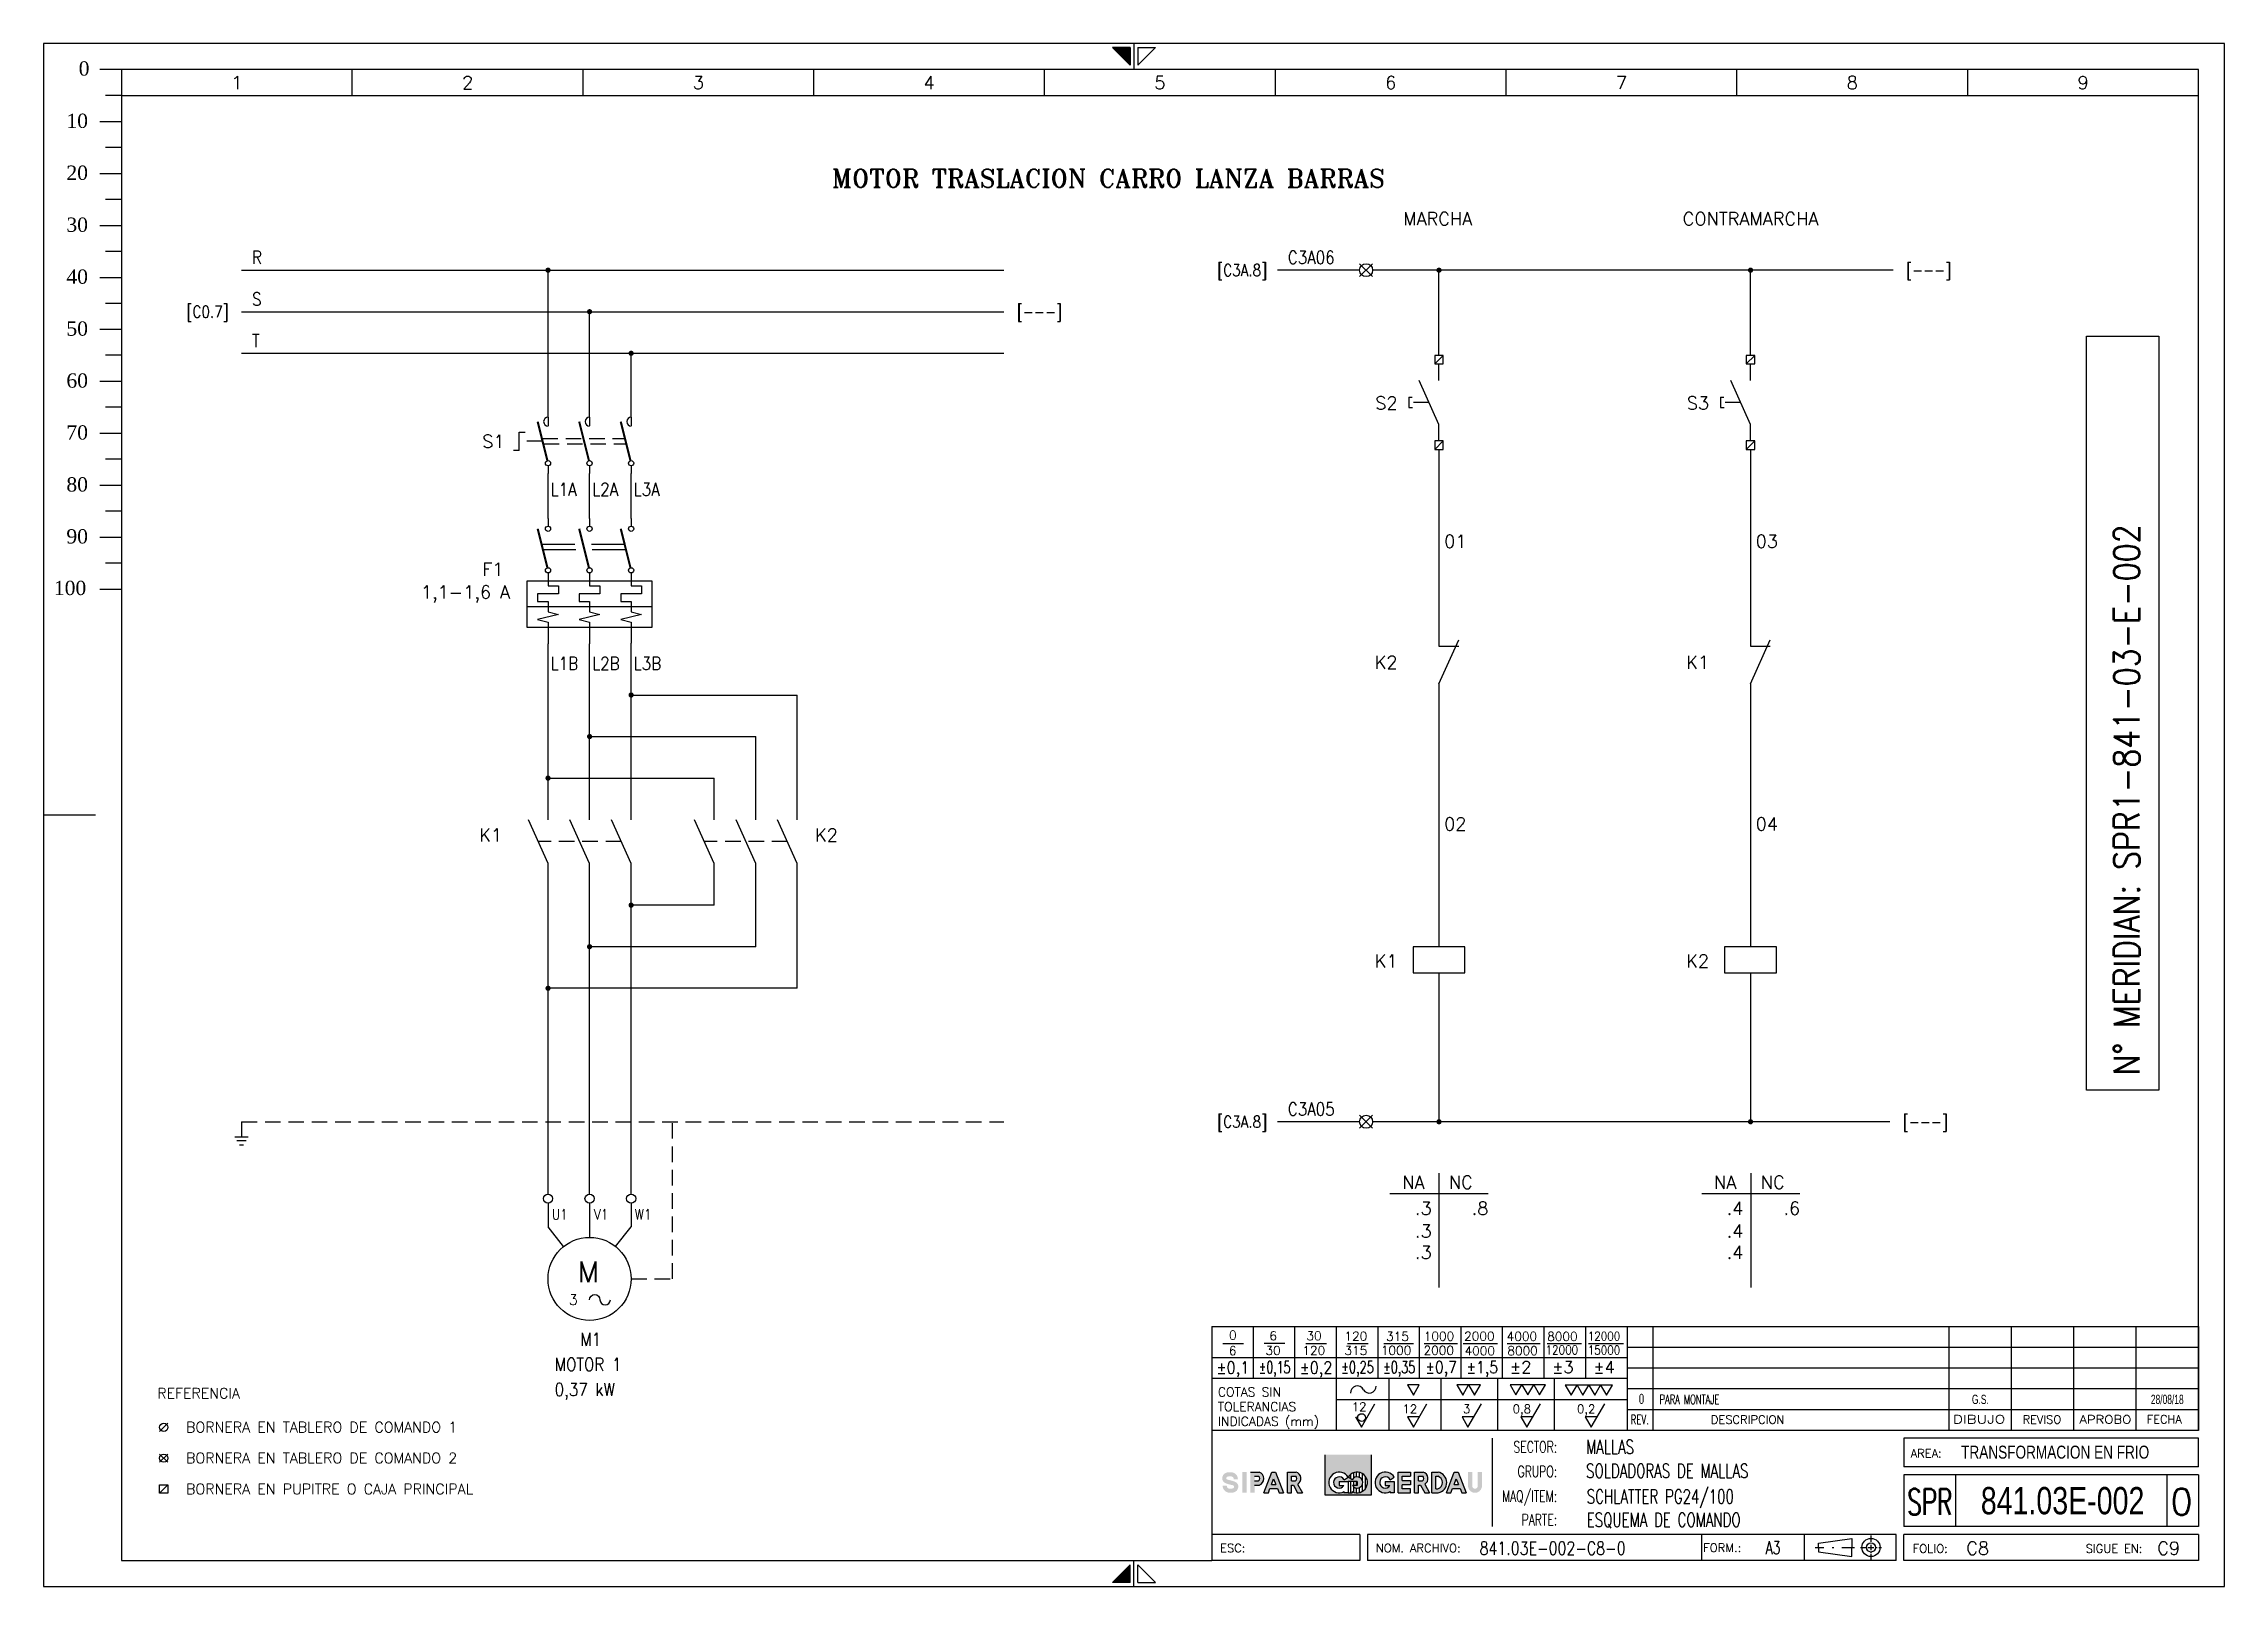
# Model space of a CAD drawing. Header units: millimetres. Extents: x 0 to 420, y 0 to 297.
import ezdxf
from ezdxf.enums import TextEntityAlignment as Align

# ---------------------------------------------------------------- set-up
doc = ezdxf.new("R2010")
doc.units = ezdxf.units.MM
doc.linetypes.add('DASHED2', pattern=[9.525, 6.35, -3.175])
doc.linetypes.add('HIDDEN', pattern=[4.5, 3, -1.5])
for name, color, linetype in [('COMPONENTES', 4, 'Continuous'), ('LINE-CONEX', 3, 'Continuous'), ('MARGENES', 6, 'Continuous'), ('REC', 6, 'Continuous'), ('TEX', 150, 'Continuous'), ('TEXTO', 7, 'Continuous'), ('Textos', 150, 'Continuous'), ('TITULO', 6, 'Continuous')]:
    doc.layers.add(name, color=color, linetype=linetype)
doc.styles.add('ARIAL', font='arial.ttf', dxfattribs={"height": 2})
doc.styles.add('DUTCH801', font='dutcheb.ttf', dxfattribs={"width": 1.75, "height": 2.75})
doc.styles.add('LCOTAS', font='ROMANS')
doc.styles.add('LETRA2', font='swissk.ttf', dxfattribs={"height": 2})
doc.styles.add('LETRA25', font='romans', dxfattribs={"height": 2.5})
doc.styles.add('LETRA4', font='ROMANS', dxfattribs={"height": 4})
doc.styles.add('LETRA5', font='ROMANS', dxfattribs={"height": 5})
doc.styles.add('ROMANS', font='romans.shx', dxfattribs={"width": 0.85})
doc.styles.add('ROMANT', font='romant', dxfattribs={"height": 3})
doc.styles.get("Standard").update_dxf_attribs({"font": 'arial.ttf'})

# ---------------------------------------------------------------- blocks, each defined once
blk = doc.blocks.new('A3')
at = {"layer": 'TEX'}
h = blk.add_hatch(color=256, dxfattribs=at)
h.paths.add_polyline_path([(255.67, 25.35), (246.84, 25.35), (246.84, 17.57), (255.67, 17.57)])
h.paths.add_polyline_path([(252.04, 18.24), (252.04, 18.01), (251.24, 18.01), (250.44, 18.01), (250.44, 18.24, -2.348205), (251.24, 21, -2.348205)], flags=16)
h.paths.add_polyline_path([(252.08, 19.4), (252.97, 19.4), (252.97, 20.2), (251.24, 20.2), (249.52, 20.2), (249.52, 19.4), (250.41, 19.4, -3.501885), (250.45, 20.54), (251.24, 21), (252.04, 20.54, -3.501885)], flags=0)
h = blk.add_hatch(color=256, dxfattribs=at)
h.paths.add_polyline_path([(228.13, 21.15), (228.25, 21.17), (228.36, 21.18), (228.49, 21.19), (228.63, 21.18), (228.75, 21.17), (228.86, 21.14), (228.97, 21.08), (229.08, 21), (229.15, 20.89), (229.18, 20.81), (229.2, 20.7), (229.21, 20.6), (230.01, 20.6), (230, 20.66), (230, 20.7), (229.99, 20.75), (229.99, 20.8), (229.98, 20.84), (229.98, 20.88), (229.97, 20.92), (229.96, 20.96), (229.95, 21), (229.94, 21.04), (229.93, 21.08), (229.91, 21.12), (229.9, 21.17), (229.88, 21.21), (229.86, 21.25), (229.83, 21.29), (229.81, 21.34), (229.78, 21.38), (229.75, 21.43), (229.71, 21.47), (229.68, 21.51), (229.64, 21.55), (229.6, 21.59), (229.56, 21.63), (229.52, 21.66), (229.47, 21.7), (229.43, 21.73), (229.38, 21.76), (229.34, 21.79), (229.29, 21.81), (229.25, 21.83), (229.21, 21.85), (229.16, 21.87), (229.12, 21.89), (229.08, 21.9), (229.03, 21.92), (228.99, 21.93), (228.95, 21.94), (228.91, 21.95), (228.87, 21.95), (228.83, 21.96), (228.78, 21.97), (228.74, 21.97), (228.7, 21.97), (228.66, 21.98), (228.62, 21.98), (228.58, 21.98), (228.54, 21.98), (228.5, 21.98), (228.46, 21.98), (228.42, 21.98), (228.38, 21.98), (228.34, 21.98), (228.3, 21.98), (228.25, 21.97), (228.21, 21.97), (228.16, 21.97), (228.11, 21.96), (228.06, 21.95), (228.01, 21.94), (227.95, 21.93), (227.9, 21.92), (227.84, 21.9), (227.78, 21.88), (227.72, 21.86), (227.66, 21.83), (227.6, 21.8), (227.54, 21.77), (227.48, 21.73), (227.42, 21.69), (227.37, 21.65), (227.32, 21.6), (227.27, 21.55), (227.23, 21.5), (227.19, 21.44), (227.15, 21.38), (227.12, 21.31), (227.1, 21.25), (227.07, 21.18), (227.05, 21.12), (227.03, 21.05), (227.02, 20.98), (227.01, 20.92), (227, 20.85), (227, 20.79), (227, 20.72), (227, 20.66), (227.01, 20.6), (227.02, 20.54), (227.04, 20.49), (227.05, 20.44), (227.08, 20.39), (227.1, 20.34), (227.13, 20.29), (227.16, 20.24), (227.19, 20.2), (227.23, 20.16), (227.26, 20.11), (227.3, 20.07), (227.34, 20.04), (227.38, 20), (227.39, 19.99), (227.54, 19.91), (227.8, 19.79), (228.09, 19.7), (228.41, 19.62), (228.72, 19.54), (228.99, 19.49), (229.14, 19.43), (229.29, 19.29), (229.28, 19.1), (229.2, 18.94), (229.03, 18.86), (228.78, 18.82), (228.55, 18.81), (228.34, 18.82), (228.19, 18.86), (228.04, 18.96), (227.92, 19.1), (227.89, 19.21), (227.87, 19.4), (227.07, 19.4), (227.07, 19.34), (227.08, 19.3), (227.08, 19.25), (227.09, 19.2), (227.09, 19.16), (227.1, 19.12), (227.11, 19.08), (227.12, 19.04), (227.13, 19), (227.14, 18.96), (227.15, 18.92), (227.16, 18.88), (227.18, 18.83), (227.2, 18.79), (227.22, 18.75), (227.24, 18.71), (227.27, 18.66), (227.3, 18.62), (227.33, 18.57), (227.36, 18.53), (227.4, 18.49), (227.44, 18.45), (227.48, 18.41), (227.52, 18.37), (227.56, 18.34), (227.6, 18.3), (227.65, 18.27), (227.69, 18.24), (227.74, 18.21), (227.78, 18.19), (227.83, 18.17), (227.87, 18.15), (227.91, 18.13), (227.96, 18.11), (228, 18.1), (228.04, 18.08), (228.08, 18.07), (228.13, 18.06), (228.17, 18.05), (228.21, 18.05), (228.25, 18.04), (228.29, 18.03), (228.33, 18.03), (228.37, 18.03), (228.41, 18.02), (228.45, 18.02), (228.49, 18.02), (228.53, 18.02), (228.57, 18.02), (228.61, 18.02), (228.65, 18.02), (228.7, 18.02), (228.74, 18.02), (228.78, 18.02), (228.82, 18.03), (228.87, 18.03), (228.92, 18.03), (228.97, 18.04), (229.02, 18.05), (229.07, 18.06), (229.12, 18.07), (229.18, 18.08), (229.24, 18.1), (229.29, 18.12), (229.35, 18.14), (229.42, 18.17), (229.48, 18.2), (229.54, 18.23), (229.59, 18.27), (229.65, 18.31), (229.71, 18.35), (229.76, 18.4), (229.8, 18.45), (229.85, 18.5), (229.89, 18.56), (229.92, 18.62), (229.95, 18.69), (229.98, 18.75), (230, 18.82), (230.03, 18.88), (230.04, 18.95), (230.06, 19.02), (230.07, 19.08), (230.07, 19.15), (230.08, 19.21), (230.08, 19.28), (230.07, 19.34), (230.07, 19.4), (230.05, 19.46), (230.04, 19.51), (230.02, 19.56), (230, 19.61), (229.97, 19.66), (229.95, 19.71), (229.92, 19.76), (229.88, 19.8), (229.85, 19.84), (229.81, 19.89), (229.77, 19.93), (229.73, 19.96), (229.69, 20), (229.68, 20.01), (229.64, 20.03), (229.58, 20.06), (229.53, 20.09), (229.48, 20.11), (229.43, 20.14), (229.38, 20.16), (229.34, 20.18), (229.29, 20.19), (229.25, 20.21), (229.21, 20.23), (229.17, 20.24), (229.13, 20.25), (229.09, 20.27), (229.05, 20.28), (229.02, 20.29), (228.98, 20.3), (228.94, 20.31), (228.9, 20.32), (228.86, 20.33), (228.82, 20.34), (228.79, 20.35), (228.69, 20.37), (228.62, 20.39), (228.55, 20.41), (228.51, 20.42), (228.47, 20.43), (228.44, 20.44), (228.4, 20.45), (228.36, 20.46), (228.33, 20.46), (228.29, 20.47), (228.26, 20.48), (228.18, 20.5), (228.09, 20.52), (227.98, 20.56), (227.87, 20.62), (227.79, 20.71), (227.79, 20.83), (227.82, 20.96), (227.89, 21.06), (228, 21.12)])
h.paths.add_polyline_path([(230.87, 18.01), (231.67, 18.01), (231.67, 21.99), (230.87, 21.99)])
h.paths.add_polyline_path([(232.42, 18.01), (233.22, 18.01), (233.22, 19.5), (234.14, 19.5, 0.708852), (234.14, 21.99), (232.42, 21.99)])
h.paths.add_polyline_path([(233.22, 20.3), (233.22, 21.2), (233.97, 21.2, -0.566556), (233.97, 20.3)], flags=16)
h.paths.add_polyline_path([(236.19, 18.83), (237.62, 18.83), (237.94, 18.01), (238.8, 18.01), (237.24, 21.99), (236.52, 21.99), (235.03, 18.01), (235.88, 18.01)])
h.paths.add_polyline_path([(236.49, 19.63), (236.89, 20.7), (237.31, 19.63)], flags=16)
h.paths.add_polyline_path([(240.35, 19.5), (240.71, 19.5), (241.52, 18.01), (242.43, 18.01), (241.52, 19.67, 0.672291), (241.2, 21.99), (239.55, 21.99), (239.55, 18.01), (240.35, 18.01)])
h.paths.add_polyline_path([(240.35, 20.3), (240.35, 21.2), (241.15, 21.2, -0.508421), (241.1, 20.3)], flags=16)
h = blk.add_hatch(dxfattribs=at)
h.set_pattern_fill('ANSI31', color=256, scale=0.179464, angle=45, style=0)
h.set_pattern_definition([(90, (130.9459, 1.37434), (-0.5697977, 1e-16), [])])
h.paths.add_polyline_path([(251.24, 21), (252.04, 20.54, -3.501885), (252.08, 19.4), (252.97, 19.4), (252.97, 20.2), (251.24, 20.2), (251.24, 18.01), (252.04, 18.01), (252.04, 18.24, 2.348205)])
h = blk.add_hatch(color=256, dxfattribs=at)
h.paths.add_polyline_path([(259.33, 18.24), (259.33, 18.01), (260.13, 18.01), (260.13, 20.2), (258.4, 20.2), (258.4, 19.4), (259.29, 19.4, -3.501885), (259.33, 20.54), (260.13, 21, 2.348205)])
h.paths.add_polyline_path([(263.26, 21.99), (260.87, 21.99), (260.87, 18.01), (263.26, 18.01), (263.26, 18.8), (261.66, 18.8), (261.66, 19.56), (263.26, 19.56), (263.26, 20.36), (261.66, 20.36), (261.66, 21.2), (263.26, 21.2)])
h.paths.add_polyline_path([(265.68, 21.99), (264.02, 21.99), (264.02, 18.01), (264.82, 18.01), (264.82, 19.5), (265.18, 19.5), (265.99, 18.01), (266.9, 18.01), (266, 19.67, 0.672291)])
h.paths.add_polyline_path([(264.82, 21.2), (265.63, 21.2, -0.508421), (265.58, 20.3), (264.82, 20.3)], flags=16)
h.paths.add_polyline_path([(268.57, 21.99), (267.33, 21.99), (267.33, 18.01), (268.59, 18.01, 0.825148)])
h.paths.add_polyline_path([(268.12, 21.2), (268.49, 21.2, -0.780464), (268.5, 18.8), (268.12, 18.8)], flags=16)
h.paths.add_polyline_path([(272.41, 21.97), (271.69, 21.99), (270.19, 18.01), (271.04, 18.01), (271.35, 18.83), (272.79, 18.83), (273.11, 18.01), (273.97, 18.01)])
h.paths.add_polyline_path([(272.05, 20.7), (272.47, 19.63), (271.65, 19.63)], flags=16)
h.paths.add_polyline_path([(275.15, 21.99), (274.35, 21.99), (274.35, 19.12, 0.841466), (277, 19.12), (277, 21.99), (276.2, 21.99), (276.2, 19.2, -0.760831), (275.15, 19.2)])
at = {"layer": 'MARGENES', "color": 4}
for p, q in [((420, 297), (0, 297)), ((0, 297), (0, 0)), ((209.23, 296.25), (205.83, 296.25)), ((209.23, 292.85), (205.83, 296.25)), ((209.23, 296.25), (209.23, 292.85)), ((210, 297), (210, 292)), ((210.77, 292.85), (214.17, 296.25)), ((210.77, 296.25), (214.17, 296.25)), ((210.77, 296.25), (210.77, 292.85)), ((420, 0), (420, 297)), ((0, 148.5), (10.02, 148.5)), ((210, 0), (210, 5)), ((0, 0), (420, 0)), ((209.23, 4.15), (205.83, 0.75)), ((209.23, 0.75), (205.83, 0.75)), ((209.23, 0.75), (209.23, 4.15)), ((210.77, 4.15), (214.17, 0.75)), ((210.77, 0.75), (210.77, 4.15)), ((210.77, 0.75), (214.17, 0.75))]:
    blk.add_line(p, q, dxfattribs=at)
at = {"layer": 'MARGENES'}
for p, q in [((415, 292), (15, 292)), ((15, 292), (15, 5)), ((415, 30), (415, 292)), ((415, 50), (415, 30)), ((415, 23), (415, 28.5)), ((415, 21.5), (415, 11.5)), ((415, 10), (415, 5)), ((15, 5), (225, 5)), ((253.5, 5), (225, 5)), ((356.78, 5), (255, 5)), ((415, 5), (358.28, 5))]:
    blk.add_line(p, q, dxfattribs=at)
at = {"layer": 'MARGENES', "color": 1}
for p, q in [((59.44, 287), (59.44, 292)), ((103.89, 287), (103.89, 292)), ((148.33, 287), (148.33, 292)), ((192.78, 287), (192.78, 292)), ((237.22, 287), (237.22, 292)), ((281.67, 287), (281.67, 292)), ((326.11, 287), (326.11, 292)), ((370.56, 287), (370.56, 292)), ((15, 287), (415, 287)), ((227.1, 46.76), (231.1, 46.76)), ((233, 40), (233, 50)), ((235.06, 46.82), (239.06, 46.82)), ((241, 40), (241, 50)), ((243.1, 46.76), (247.1, 46.76)), ((249, 30), (249, 50)), ((251.1, 46.76), (255.1, 46.76)), ((257, 40), (257, 50)), ((258.14, 46.76), (263.81, 46.76)), ((265, 40), (265, 50)), ((265.88, 46.76), (272.28, 46.76)), ((273, 40), (273, 50)), ((273.41, 46.76), (280, 46.76)), ((281, 40), (281, 50)), ((281.87, 46.76), (288.24, 46.76)), ((289, 40), (289, 50)), ((289.57, 46.76), (296.2, 46.76)), ((297, 40), (297, 50)), ((297.52, 46.76), (304.29, 46.76)), ((310, 30), (310, 50)), ((367, 30), (367, 50)), ((379, 30), (379, 50)), ((391, 30), (391, 50)), ((403, 30), (403, 50)), ((305, 44), (225, 44)), ((415, 46), (305, 46)), ((415, 42), (305, 42)), ((259.09, 40), (259.09, 30)), ((269.09, 40), (269.09, 30)), ((280.02, 40), (280.02, 30)), ((290.95, 40), (290.95, 30)), ((415, 38), (305, 38)), ((305, 35.88), (249, 35.88)), ((253.8, 30.65), (256.41, 35.15)), ((263.8, 30.65), (266.41, 35.15)), ((274.32, 30.65), (276.92, 35.15)), ((285.67, 30.65), (288.27, 35.15)), ((298.06, 30.65), (300.66, 35.15)), ((415, 34), (305, 34)), ((252.67, 32.62), (253.8, 30.65)), ((262.67, 32.62), (263.8, 30.65)), ((264.94, 32.62), (262.67, 32.62)), ((273.19, 32.62), (274.32, 30.65)), ((275.46, 32.62), (273.19, 32.62)), ((284.53, 32.62), (285.67, 30.65)), ((286.81, 32.62), (284.53, 32.62)), ((296.92, 32.62), (298.06, 30.65)), ((299.2, 32.62), (296.92, 32.62)), ((351.94, 9.77), (351.94, 8.55)), ((341.17, 7.49), (342.83, 7.49)), ((344.43, 7.49), (344.79, 7.49)), ((346.34, 7.49), (348.79, 7.49)), ((349.91, 7.49), (350.08, 7.49)), ((349.99, 7.49), (350.86, 7.49)), ((351.35, 7.49), (352.48, 7.49)), ((351.94, 8.39), (351.94, 8.23)), ((351.94, 8.02), (351.94, 6.94)), ((351.94, 6.7), (351.94, 6.45)), ((351.94, 6.26), (351.94, 5.18)), ((353.02, 7.49), (353.16, 7.49)), ((353.42, 7.49), (353.96, 7.49))]:
    blk.add_line(p, q, dxfattribs=at)
at = {"layer": 'MARGENES', "color": 7}
for p, q in [((225, 50), (415, 50)), ((305, 50), (305, 30)), ((305, 40), (225, 40)), ((415, 30), (225, 30)), ((279, 28.5), (279, 11.5)), ((415, 28.5), (358.28, 28.5)), ((358.28, 28.5), (358.28, 23)), ((415, 23), (358.28, 23)), ((415, 21.5), (358.28, 21.5)), ((358.28, 21.5), (358.28, 11.5)), ((368.28, 11.5), (368.28, 21.5)), ((409, 11.5), (409, 21.5)), ((253.5, 10), (225, 10)), ((253.5, 10), (253.5, 5)), ((356.78, 10), (255, 10)), ((255, 10), (255, 5)), ((319.3, 10), (319.3, 5)), ((339.1, 10), (339.1, 5)), ((356.78, 5), (356.78, 10)), ((415, 11.5), (358.28, 11.5)), ((415, 10), (358.28, 10)), ((358.28, 5), (358.28, 10))]:
    blk.add_line(p, q, dxfattribs=at)
at = {"layer": 'MARGENES', "color": 1}
for points in [[(262.67, 38.81), (263.8, 36.84), (264.94, 38.81)], [(272.17, 38.81), (273.3, 36.84), (274.44, 38.81)], [(274.44, 38.81), (275.58, 36.84), (276.72, 38.81)], [(282.43, 38.82), (283.57, 36.85), (284.71, 38.82)], [(284.71, 38.82), (285.84, 36.85), (286.98, 38.82)], [(286.98, 38.82), (288.12, 36.85), (289.26, 38.82)], [(293.04, 38.76), (294.18, 36.79), (295.32, 38.76)], [(295.32, 38.76), (296.45, 36.79), (297.59, 38.76)], [(297.59, 38.76), (298.73, 36.79), (299.87, 38.76)], [(299.87, 38.76), (301, 36.79), (302.14, 38.76)]]:
    blk.add_lwpolyline(points, close=True, dxfattribs=at)
blk.add_circle((253.82, 32.5), 0.742, dxfattribs=at)
for centre, start, end in [((253.01, 37.3), 25.3098, 184.5991), ((255.32, 38.52), 210.3269, 2.285)]:
    blk.add_arc(centre, 1.31, start, end, dxfattribs=at)
at = {"layer": 'MARGENES', "color": 4}
for points in [[(209.23, 296.25), (209.23, 292.85), (205.83, 296.25)], [(209.23, 0.75), (209.23, 4.15), (205.83, 0.75)]]:
    blk.add_solid(points, dxfattribs=at)
at = {"layer": 'REC', "color": 1}
for p, q in [((15, 292), (10.8, 292)), ((15, 287), (11.9, 287)), ((10.8, 282), (15, 282)), ((15, 277), (11.9, 277)), ((10.8, 272), (15, 272)), ((15, 267), (11.9, 267)), ((10.8, 262), (15, 262)), ((15, 257), (11.9, 257)), ((10.8, 252), (15, 252)), ((15, 247), (11.9, 247)), ((10.8, 242), (15, 242)), ((15, 237), (11.9, 237)), ((10.8, 232), (15, 232)), ((15, 227), (11.9, 227)), ((10.8, 222), (15, 222)), ((15, 217), (11.9, 217)), ((10.8, 212), (15, 212)), ((15, 207), (11.9, 207)), ((10.8, 202), (15, 202)), ((15, 197), (11.9, 197)), ((10.8, 192), (15, 192))]:
    blk.add_line(p, q, dxfattribs=at)
at = {"layer": 'REC'}
blk.add_line((225, 50), (225, 5), dxfattribs=at)
at = {"layer": 'TEX'}
for p, q in [((246.84, 17.57), (246.84, 25.35)), ((255.67, 25.35), (255.67, 17.57)), ((232.42, 21.99), (234.14, 21.99)), ((233.22, 21.2), (233.97, 21.2)), ((235.03, 18.01), (236.52, 21.99)), ((236.52, 21.99), (237.24, 21.99)), ((237.24, 21.99), (238.8, 18.01)), ((239.55, 18.01), (239.55, 21.99)), ((239.55, 21.99), (241.2, 21.99)), ((240.35, 20.3), (240.35, 21.2)), ((240.35, 21.2), (241.15, 21.2)), ((260.87, 18.01), (260.87, 21.99)), ((260.87, 21.99), (263.26, 21.99)), ((261.66, 20.36), (261.66, 21.2)), ((261.66, 21.2), (263.26, 21.2)), ((263.26, 21.99), (263.26, 21.2)), ((264.02, 18.01), (264.02, 21.99)), ((264.02, 21.99), (265.68, 21.99)), ((264.82, 20.3), (264.82, 21.2)), ((264.82, 21.2), (265.63, 21.2)), ((267.33, 18.01), (267.33, 21.99)), ((267.33, 21.99), (268.57, 21.99)), ((268.12, 18.8), (268.12, 21.2)), ((268.12, 21.2), (268.49, 21.2)), ((270.19, 18.01), (271.69, 21.99)), ((271.69, 21.99), (272.41, 21.97)), ((272.41, 21.97), (273.97, 18.01)), ((233.22, 20.3), (233.97, 20.3)), ((233.22, 19.5), (234.14, 19.5)), ((235.03, 18.01), (235.88, 18.01)), ((235.88, 18.01), (236.19, 18.83)), ((236.19, 18.83), (237.62, 18.83)), ((236.49, 19.63), (236.89, 20.7)), ((236.49, 19.63), (237.31, 19.63)), ((236.89, 20.7), (237.31, 19.63)), ((237.62, 18.83), (237.94, 18.01)), ((237.94, 18.01), (238.8, 18.01)), ((239.55, 18.01), (240.35, 18.01)), ((240.35, 20.3), (241.1, 20.3)), ((240.35, 18.01), (240.35, 19.5)), ((240.35, 19.5), (240.71, 19.5)), ((240.71, 19.5), (241.52, 18.01)), ((241.52, 19.67), (242.43, 18.01)), ((241.52, 18.01), (242.43, 18.01)), ((255.67, 17.57), (246.84, 17.57)), ((249.52, 20.2), (249.52, 19.4)), ((249.52, 20.2), (251.24, 20.2)), ((249.52, 19.4), (250.41, 19.4)), ((250.44, 18.24), (250.44, 18.01)), ((251.24, 18.01), (250.44, 18.01)), ((250.45, 20.54), (251.24, 21)), ((252.04, 20.54), (251.24, 21)), ((252.97, 20.2), (251.24, 20.2)), ((251.24, 20.2), (251.24, 18.01)), ((251.24, 20.2), (251.24, 18.01)), ((251.24, 18.01), (252.04, 18.01)), ((252.04, 18.24), (252.04, 18.01)), ((252.97, 19.4), (252.08, 19.4)), ((252.97, 20.2), (252.97, 19.4)), ((258.4, 20.2), (260.13, 20.2)), ((258.4, 20.2), (258.4, 19.4)), ((258.4, 19.4), (259.29, 19.4)), ((259.33, 20.54), (260.13, 21)), ((259.33, 18.24), (259.33, 18.01)), ((260.13, 18.01), (259.33, 18.01)), ((260.13, 20.2), (260.13, 18.01)), ((260.87, 18.01), (263.26, 18.01)), ((261.66, 20.36), (263.26, 20.36)), ((261.66, 18.8), (261.66, 19.56)), ((263.26, 19.56), (261.66, 19.56)), ((263.26, 18.8), (261.66, 18.8)), ((263.26, 20.36), (263.26, 19.56)), ((263.26, 18.01), (263.26, 18.8)), ((264.02, 18.01), (264.82, 18.01)), ((264.82, 20.3), (265.58, 20.3)), ((264.82, 18.01), (264.82, 19.5)), ((264.82, 19.5), (265.18, 19.5)), ((265.18, 19.5), (265.99, 18.01)), ((265.99, 18.01), (266.9, 18.01)), ((266, 19.67), (266.9, 18.01)), ((267.33, 18.01), (268.59, 18.01)), ((268.12, 18.8), (268.5, 18.8)), ((270.19, 18.01), (271.04, 18.01)), ((271.04, 18.01), (271.35, 18.83)), ((271.35, 18.83), (272.79, 18.83)), ((271.65, 19.63), (272.05, 20.7)), ((271.65, 19.63), (272.47, 19.63)), ((272.05, 20.7), (272.47, 19.63)), ((272.79, 18.83), (273.11, 18.01)), ((273.11, 18.01), (273.97, 18.01))]:
    blk.add_line(p, q, dxfattribs=at)
for centre, radius, start, end in [((233.7, 20.75), 0.524, 300.9321, 59.0679), ((233.7, 20.75), 1.32, 289.338, 70.662), ((240.8, 20.77), 0.558, 302.7945, 50.5935), ((240.89, 20.77), 1.27, 300.0461, 75.6964), ((249.52, 20), 1.99, 30, 297.7317), ((249.52, 20), 1.08, 30, 326.251), ((252.97, 20), 1.99, 242.2683, 150), ((252.97, 20), 1.08, 213.749, 150), ((258.4, 20), 1.99, 30, 297.7317), ((258.4, 20), 1.08, 30, 326.251), ((265.27, 20.77), 0.558, 302.7945, 50.5935), ((265.36, 20.77), 1.27, 300.0461, 75.6964), ((268.2, 20), 1.23, 284.4183, 76.3013), ((268.2, 20), 2.03, 281.2242, 79.3349)]:
    blk.add_arc(centre, radius, start, end, dxfattribs=at)
at = {"layer": 'Textos'}
for p, q in [((341.85, 8.34), (348.22, 9.24)), ((348.22, 9.24), (348.22, 7.49)), ((341.85, 7.49), (341.85, 8.34)), ((341.85, 7.49), (341.85, 6.63)), ((341.85, 6.63), (348.22, 5.73)), ((348.22, 5.73), (348.22, 7.49))]:
    blk.add_line(p, q, dxfattribs=at)
for radius in [1.75, 0.877]:
    blk.add_circle((351.94, 7.49), radius, dxfattribs=at)
at = {"layer": 'MARGENES', "color": 1, "style": 'LCOTAS'}
for s, height, p in [('0', 1.71, (228.3, 47.52)), ('6', 1.71, (228.26, 44.52)), ('30', 1.71, (235.33, 44.55)), ('6', 1.71, (236.08, 47.38)), ('120', 1.71, (242.42, 44.55)), ('30', 1.71, (243.21, 47.37)), ('315', 1.71, (250.53, 44.55)), ('120', 1.71, (250.53, 47.32)), ('1000', 1.71, (257.54, 44.57)), ('315', 1.71, (258.57, 47.26)), ('2000', 1.71, (265.77, 44.58)), ('1000', 1.71, (265.8, 47.3)), ('2000', 1.71, (273.58, 47.32)), ('4000', 1.71, (273.66, 44.5)), ('4000', 1.71, (281.77, 47.28)), ('8000', 1.71, (281.9, 44.51)), ('8000', 1.71, (289.58, 47.26)), ('%%P2', 2.3, (282.4, 41.04)), ('%%P3', 2.3, (290.53, 41.04)), ('%%P4', 2.3, (298.48, 41.04)), ('COTAS SIN', 1.743, (226.15, 36.55)), ('TOLERANCIAS', 1.743, (226.15, 33.72)), ('12', 1.656, (251.94, 33.74)), ('12', 1.656, (261.7, 33.33)), ('3', 1.66, (273.35, 33.33)), ('0,8', 1.656, (282.92, 33.33)), ('0,2', 1.656, (295.31, 33.33)), ('INDICADAS (mm)', 1.743, (226.15, 30.9))]:
    blk.add_text(s, height=height, dxfattribs=at).set_placement(p)
for s, height, width, p, p2 in [('12000', 1.71, 0.797835, (289.25, 44.67), (295.55, 44.67)), ('12000', 1.71, 0.790089, (297.4, 47.32), (303.64, 47.32)), ('15000', 1.71, 0.790089, (297.4, 44.63), (303.64, 44.63)), ('%%P0,1', 2.3, 0.865454, (225.88, 40.96), (232.23, 40.96)), ('%%P0,15', 2.3, 0.598358, (234.03, 41.03), (240.12, 41.03)), ('%%P0,2', 2.3, 0.787915, (241.91, 40.96), (248.21, 40.96)), ('%%P0,25', 2.3, 0.617458, (249.89, 41.06), (256.18, 41.06)), ('%%P0,35', 2.3, 0.603736, (257.99, 41.06), (264.14, 41.06)), ('%%P0,7', 2.3, 0.760403, (266.1, 41.06), (272.18, 41.06)), ('%%P1,5', 2.3, 0.762292, (274.03, 41.03), (280.12, 41.03))]:
    blk.add_text(s, height=height, dxfattribs=dict(at, width=width)).set_placement(p, p2, align=Align.FIT)
at = {"layer": 'REC', "color": 1, "style": 'DUTCH801'}
for s, p in [('0', (6.76, 290.84)), ('10', (4.39, 280.77)), ('20', (4.39, 270.77)), ('30', (4.39, 260.77)), ('40', (4.39, 250.77)), ('50', (4.39, 240.77)), ('60', (4.39, 230.77)), ('70', (4.39, 220.77)), ('80', (4.39, 210.77)), ('90', (4.39, 200.77)), ('100', (1.98, 190.84))]:
    blk.add_text(s, height=2.75, dxfattribs=at).set_placement(p)
at = {"layer": 'TEX', "style": 'LCOTAS'}
for s, p in [('1', (37.22, 289.5)), ('2', (81.67, 289.5)), ('3', (126.11, 289.5)), ('4', (170.56, 289.5)), ('5', (215, 289.5)), ('6', (259.44, 289.5)), ('7', (303.89, 289.5)), ('8', (348.33, 289.5)), ('9', (392.78, 289.5))]:
    blk.add_text(s, height=2.5, dxfattribs=at).set_placement(p, align=Align.MIDDLE_CENTER)
at = {"layer": 'TEX', "width": 0.6456}
for tag, p in [('DIBUJO', (373, 48)), ('REVISO', (385, 48)), ('APROBO', (397, 48)), ('FECHA', (409, 48)), ('DIBUJO', (373, 44)), ('REVISO', (385, 44)), ('APROBO', (397, 44)), ('FECHA', (409, 44)), ('DIBUJO', (373, 40)), ('REVISO', (385, 40)), ('APROBO', (397, 40)), ('FECHA', (409, 40)), ('DIBUJO', (373, 36)), ('REVISO', (385, 36)), ('APROBO', (397, 36)), ('FECHA', (409, 36))]:
    blk.add_attdef(tag, text='', height=1.8, dxfattribs=at).set_placement(p, align=Align.MIDDLE_CENTER)
at = {"layer": 'Textos', "style": 'LCOTAS'}
for s, height, width, p, p2 in [('REV.', 1.8, 0.645643, (305.64, 31.2), (309.18, 31.2)), ('DIBUJO', 1.6, 1.231263, (367.73, 31.37), (377.77, 31.37)), ('APROBO', 1.6, 1.075207, (392.08, 31.33), (402.07, 31.33))]:
    blk.add_text(s, height=height, dxfattribs=dict(at, width=width)).set_placement(p, p2, align=Align.FIT)
for s, height, p in [('DESCRIPCION', 1.62, (321.1, 31.3)), ('REVISO', 1.6, (381.15, 31.32)), ('FECHA', 1.6, (405.07, 31.37)), ('AREA:', 1.627, (359.58, 24.81)), ('ESC:', 1.627, (226.58, 6.56)), ('NOM. ARCHIVO:', 1.6271, (256.58, 6.56)), ('FORM.:', 1.627, (319.62, 6.62)), ('FOLIO:', 1.627, (359.97, 6.47)), ('SIGUE EN:', 1.627, (393.27, 6.47))]:
    blk.add_text(s, height=height, dxfattribs=at).set_placement(p)
at = {"layer": 'Textos', "style": 'LCOTAS', "width": 0.7}
for s, p in [('SECTOR:', (291.49, 25.76)), ('GRUPO:', (291.49, 21.03)), ('MAQ/ITEM:', (291.49, 16.26)), ('PARTE:', (291.49, 11.74))]:
    blk.add_text(s, height=2.169, dxfattribs=at).set_placement(p, align=Align.RIGHT)
at = {"layer": 'Textos', "style": 'LCOTAS', "width": 0.645643}
for p in [(307.74, 48.1), (307.74, 44.1), (307.74, 40.1), (307.74, 36.1)]:
    blk.add_attdef('REV', text='', height=1.8, dxfattribs=at).set_placement(p, align=Align.MIDDLE)
at = {"layer": 'Textos'}
for tag, p, height, style, width in [('TEXTO_DE_REVISION', (311.23, 47.1), 1.8, 'LCOTAS', 0.645643), ('TEXTO_DE_REVISION', (311.23, 43.1), 1.8, 'LCOTAS', 0.645643), ('TEXTO_DE_REVISION', (311.23, 39.1), 1.8, 'LCOTAS', 0.645643), ('TEXTO_DE_REVISION', (311.23, 35.1), 1.8, 'LCOTAS', 0.645643), ('ARCHIVO', (276.56, 6.1), 2.5, 'LETRA25', 0.8)]:
    blk.add_attdef(tag, p, '', height=height, dxfattribs=dict(at, style=style, width=width))
for tag, style, width, p in [('AREA', 'ARIAL', 0.75, (387.41, 25.84)), ('A', 'LETRA25', 0.7, (333.06, 7.45))]:
    blk.add_attdef(tag, text='', height=2.5, dxfattribs=dict(at, style=style, width=width)).set_placement(p, align=Align.MIDDLE_CENTER)
at = {"layer": 'Textos', "style": 'LETRA25'}
for tag, p in [('ESC', (232.65, 6.1)), ('FOLIO', (370.29, 6.1)), ('SIGUE EN', (407.08, 6.1))]:
    blk.add_attdef(tag, p, '', height=2.5, dxfattribs=at)
at = {"layer": 'TITULO', "color": 150, "style": 'LETRA4', "width": 0.7}
for tag, p in [('SECTOR', (292.49, 25.49)), ('GRUPO', (292.49, 20.87)), ('MAQ/ITEM', (292.49, 15.96)), ('PARTE', (292.49, 11.44))]:
    blk.add_attdef(tag, p, '', height=2.5, dxfattribs=at)
at = {"layer": 'TITULO', "style": 'LETRA5', "width": 0.65}
blk.add_attdef('COD', text='', height=5, dxfattribs=at).set_placement((363.24, 16.25), align=Align.MIDDLE)
at = {"layer": 'TITULO', "color": 6, "style": 'LETRA2', "width": 0.75}
blk.add_attdef('NUMERO', text='', height=5.25, dxfattribs=at).set_placement((388.84, 16.5), align=Align.MIDDLE_CENTER)
at = {"layer": 'TITULO', "style": 'LETRA5'}
blk.add_attdef('REV', text='', height=5, dxfattribs=at).set_placement((411.77, 16.3), align=Align.MIDDLE)

msp = doc.modelspace()

# ---------------------------------------------------------------- linework, layer by layer
at = {"color": 3}
for p, q in [((356.21, 253.39), (255.96, 253.39)), ((355.55, 89.44), (255.96, 89.44))]:
    msp.add_line(p, q, dxfattribs=at)
at = {"linetype": 'HIDDEN'}
msp.add_line((38.14, 89.44), (184.95, 89.44), dxfattribs=at)
for p, q in [((38.14, 89.44), (38.14, 86.54)), ((36.81, 86.52), (39.4, 86.52)), ((37.2, 85.81), (39.01, 85.81)), ((37.72, 85), (38.49, 85))]:
    msp.add_line(p, q)
at = {"layer": 'COMPONENTES', "linetype": 'Continuous'}
for p, q in [((255.96, 254.64), (253.46, 252.14)), ((253.46, 254.64), (255.96, 252.14)), ((268.74, 223.7), (264.95, 232.16)), ((328.74, 223.7), (324.95, 232.16)), ((268.74, 173.78), (272.54, 182.24)), ((268.74, 181), (272.54, 181)), ((328.74, 173.78), (332.54, 182.24)), ((328.74, 181), (332.54, 181)), ((97.15, 139.14), (93.36, 147.6)), ((105.15, 139.14), (101.36, 147.6)), ((113.15, 139.14), (109.36, 147.6)), ((129.15, 139.14), (125.36, 147.6)), ((137.15, 139.14), (133.36, 147.6)), ((145.15, 139.14), (141.36, 147.6)), ((255.96, 90.69), (253.46, 88.19)), ((253.46, 90.69), (255.96, 88.19))]:
    msp.add_line(p, q, dxfattribs=at)
at = {"layer": 'COMPONENTES'}
for p, q in [((97.15, 225.08), (97.15, 223.39)), ((105.15, 225.08), (105.15, 223.39)), ((113.15, 225.08), (113.15, 223.39)), ((91.61, 218.7), (90.5, 218.7)), ((91.61, 218.7), (91.61, 222.22)), ((91.61, 222.22), (92.72, 222.22)), ((97.15, 215.73), (97.15, 214.23)), ((105.15, 215.73), (105.15, 214.23)), ((113.15, 215.73), (113.15, 214.23)), ((97.15, 205.61), (97.15, 204.11)), ((105.15, 205.61), (105.15, 204.11)), ((113.15, 205.61), (113.15, 204.11)), ((97.15, 184.61), (97.15, 181.43)), ((105.15, 184.61), (105.15, 181.43)), ((113.15, 184.61), (113.15, 181.56)), ((263.74, 123.09), (263.74, 118.09)), ((273.74, 123.09), (263.74, 123.09)), ((273.74, 118.09), (273.74, 123.09)), ((323.74, 123.09), (323.74, 118.09)), ((333.74, 123.09), (323.74, 123.09)), ((333.74, 118.09), (333.74, 123.09)), ((263.74, 118.09), (273.74, 118.09)), ((323.74, 118.09), (333.74, 118.09)), ((97.15, 73.77), (97.15, 69.19)), ((105.15, 73.77), (105.15, 67.19)), ((113.15, 73.77), (113.15, 69.19)), ((100.15, 65.44), (97.15, 69.19)), ((110.15, 65.44), (113.15, 69.19)), ((22.35, 29.83), (23.94, 31.41)), ((23.94, 23.89), (22.35, 25.47)), ((22.35, 23.89), (23.94, 25.47)), ((22.35, 17.95), (22.35, 19.54)), ((22.35, 19.54), (23.94, 19.54)), ((22.35, 17.95), (23.94, 19.54)), ((23.94, 17.95), (22.35, 17.95)), ((23.94, 19.54), (23.94, 17.95))]:
    msp.add_line(p, q, dxfattribs=at)
at = {"layer": 'COMPONENTES', "linetype": 'HIDDEN'}
for p, q in [((96.09, 220.47), (91.76, 220.47)), ((96.06, 220.97), (111.93, 220.97)), ((96.31, 219.97), (112.18, 219.97)), ((111.25, 143.37), (95.25, 143.37)), ((143.25, 143.37), (127.25, 143.37))]:
    msp.add_line(p, q, dxfattribs=at)
at = {"layer": 'COMPONENTES', "linetype": 'DASHED2'}
for p, q in [((95.99, 200.61), (111.99, 200.61)), ((96.15, 199.61), (112.15, 199.61))]:
    msp.add_line(p, q, dxfattribs=at)
at = {"layer": 'COMPONENTES'}
for points, const_width in [([(97.03, 216.72), (95.15, 224.23)], 0.4), ([(105.03, 216.72), (103.15, 224.23)], 0.4), ([(113.03, 216.72), (111.15, 224.23)], 0.4), ([(97.03, 196.09), (95.15, 203.61)], 0.4), ([(105.03, 196.09), (103.15, 203.61)], 0.4), ([(113.03, 196.09), (111.15, 203.61)], 0.4), ([(117.15, 188.61), (93.15, 188.61)], 0.2)]:
    msp.add_lwpolyline(points, dxfattribs=dict(at, const_width=const_width))
msp.add_lwpolyline([(117.15, 184.61), (93.15, 184.61), (93.15, 193.61), (117.15, 193.61)], close=True, dxfattribs=at)
for points in [[(97.15, 195.11), (97.15, 192.61), (99.15, 192.61), (99.15, 191.11), (95.15, 191.11), (95.15, 189.61), (97.15, 189.61), (97.15, 187.61), (99.15, 187.11), (95.15, 186.11), (97.15, 185.61), (97.15, 184.61)], [(105.15, 195.11), (105.15, 192.61), (107.15, 192.61), (107.15, 191.11), (103.15, 191.11), (103.15, 189.61), (105.15, 189.61), (105.15, 187.61), (107.15, 187.11), (103.15, 186.11), (105.15, 185.61), (105.15, 184.61)], [(113.15, 195.11), (113.15, 192.61), (115.15, 192.61), (115.15, 191.11), (111.15, 191.11), (111.15, 189.61), (113.15, 189.61), (113.15, 187.61), (115.15, 187.11), (111.15, 186.11), (113.15, 185.61), (113.15, 184.61)]]:
    msp.add_lwpolyline(points, dxfattribs=at)
at = {"layer": 'COMPONENTES', "linetype": 'Continuous'}
for centre in [(254.71, 253.39), (254.71, 89.44)]:
    msp.add_circle(centre, 1.25, dxfattribs=at)
at = {"layer": 'COMPONENTES'}
for centre, radius in [((97.15, 216.23), 0.5), ((105.15, 216.23), 0.5), ((113.15, 216.23), 0.5), ((97.15, 203.61), 0.5), ((105.15, 203.61), 0.5), ((113.15, 203.61), 0.5), ((97.15, 195.61), 0.5), ((105.15, 195.61), 0.5), ((113.15, 195.61), 0.5), ((97.15, 74.65), 0.886), ((105.15, 74.65), 0.886), ((113.15, 74.65), 0.886), ((105.15, 59.19), 8), ((23.14, 30.62), 0.792), ((23.14, 24.68), 0.792)]:
    msp.add_circle(centre, radius, dxfattribs=at)
for centre in [(97.15, 224.23), (105.15, 224.23), (113.15, 224.23)]:
    msp.add_arc(centre, 0.845, 90, 270, dxfattribs=at)
at = {"layer": 'LINE-CONEX'}
for p, q in [((38.14, 253.39), (184.95, 253.39)), ((97.15, 225.08), (97.15, 253.39)), ((253.46, 253.39), (237.63, 253.39)), ((268.74, 236.99), (268.74, 253.39)), ((328.74, 236.99), (328.74, 253.39)), ((38.14, 245.39), (184.95, 245.39)), ((105.15, 225.08), (105.15, 245.39)), ((38.14, 237.39), (184.95, 237.39)), ((113.15, 225.08), (113.15, 237.39)), ((268.74, 232.16), (268.74, 235.33)), ((328.74, 232.16), (328.74, 235.33)), ((268.74, 220.55), (268.74, 223.7)), ((328.74, 220.55), (328.74, 223.7)), ((268.74, 218.89), (268.74, 181)), ((328.74, 218.89), (328.74, 181)), ((97.15, 205.61), (97.15, 214.23)), ((105.15, 205.61), (105.15, 214.23)), ((113.15, 205.61), (113.15, 214.23)), ((268.74, 173.78), (268.74, 123.09)), ((328.74, 173.78), (328.74, 123.09)), ((113.15, 171.6), (145.15, 171.6)), ((145.15, 147.6), (145.15, 171.6)), ((105.15, 163.6), (137.15, 163.6)), ((137.15, 147.6), (137.15, 163.6)), ((97.15, 155.6), (129.15, 155.6)), ((129.15, 147.6), (129.15, 155.6)), ((97.15, 75.54), (97.15, 139.14)), ((105.15, 75.54), (105.15, 139.14)), ((113.15, 75.54), (113.15, 139.14)), ((129.15, 131.14), (129.15, 139.14)), ((137.15, 123.14), (137.15, 139.14)), ((145.15, 115.14), (145.15, 139.14)), ((129.15, 131.14), (113.15, 131.14)), ((137.15, 123.14), (105.15, 123.14)), ((268.74, 118.09), (268.74, 89.44)), ((328.74, 118.09), (328.74, 89.44)), ((145.15, 115.14), (97.15, 115.14)), ((253.46, 89.44), (237.63, 89.44))]:
    msp.add_line(p, q, dxfattribs=at)
at = {"layer": 'LINE-CONEX', "color": 4}
for p, q in [((267.91, 235.33), (269.57, 236.99)), ((327.91, 235.33), (329.57, 236.99)), ((262.93, 228.92), (263.59, 228.92)), ((262.93, 228.92), (262.93, 226.92)), ((262.93, 226.92), (263.66, 226.92)), ((322.93, 228.92), (323.59, 228.92)), ((322.93, 228.92), (322.93, 226.92)), ((322.93, 226.92), (323.66, 226.92)), ((267.91, 218.89), (269.57, 220.55)), ((327.91, 218.89), (329.57, 220.55))]:
    msp.add_line(p, q, dxfattribs=at)
at = {"layer": 'LINE-CONEX', "color": 4, "linetype": 'HIDDEN'}
for p, q in [((266.85, 227.93), (262.93, 227.93)), ((326.85, 227.93), (322.93, 227.93))]:
    msp.add_line(p, q, dxfattribs=at)
at = {"layer": 'LINE-CONEX', "linetype": 'HIDDEN'}
for p, q in [((121.15, 59.19), (121.15, 89.44)), ((113.15, 59.19), (121.15, 59.19))]:
    msp.add_line(p, q, dxfattribs=at)
at = {"layer": 'LINE-CONEX', "color": 7}
for p, q in [((268.74, 79.54), (268.74, 57.51)), ((328.79, 79.54), (328.79, 57.51)), ((278.19, 75.54), (259.29, 75.54)), ((338.24, 75.54), (319.34, 75.54))]:
    msp.add_line(p, q, dxfattribs=at)
at = {"layer": 'LINE-CONEX', "const_width": 0.5}
for points in [[(96.9, 253.39, 1), (97.4, 253.39, 1)], [(268.49, 253.39, 1), (268.99, 253.39, 1)], [(328.49, 253.39, 1), (328.99, 253.39, 1)], [(104.9, 245.39, 1), (105.4, 245.39, 1)], [(112.9, 237.39, 1), (113.4, 237.39, 1)], [(112.9, 171.6, 1), (113.4, 171.6, 1)], [(104.9, 163.6, 1), (105.4, 163.6, 1)], [(96.9, 155.6, 1), (97.4, 155.6, 1)], [(112.9, 131.14, 1), (113.4, 131.14, 1)], [(104.9, 123.14, 1), (105.4, 123.14, 1)], [(96.9, 115.14, 1), (97.4, 115.14, 1)], [(268.49, 89.44, 1), (268.99, 89.44, 1)], [(328.49, 89.44, 1), (328.99, 89.44, 1)]]:
    msp.add_lwpolyline(points, format="xyb", close=True, dxfattribs=at)
at = {"layer": 'LINE-CONEX', "color": 4}
for points in [[(269.57, 236.99), (267.91, 236.99), (267.91, 235.33), (269.57, 235.33)], [(329.57, 236.99), (327.91, 236.99), (327.91, 235.33), (329.57, 235.33)], [(269.57, 220.55), (267.91, 220.55), (267.91, 218.89), (269.57, 218.89)], [(329.57, 220.55), (327.91, 220.55), (327.91, 218.89), (329.57, 218.89)]]:
    msp.add_lwpolyline(points, close=True, dxfattribs=at)
at = {"layer": 'LINE-CONEX'}
for points in [[(97.15, 147.6), (97.15, 154.02), (97.15, 181.43)], [(105.15, 147.6), (105.15, 154.02), (105.15, 181.43)], [(113.15, 147.6), (113.15, 154.02), (113.15, 181.56)]]:
    msp.add_lwpolyline(points, dxfattribs=at)
at = {"layer": 'TEXTO'}
msp.add_lwpolyline([(105.15, 55.19, -1), (107.15, 55.19, 1), (109.15, 55.19, 1)], format="xyb", dxfattribs=at)
at = {"layer": 'Textos', "color": 1}
msp.add_lwpolyline([(393.46, 95.52), (393.46, 240.69), (407.38, 240.69), (407.38, 95.52)], close=True, dxfattribs=at)

# ---------------------------------------------------------------- block references
at = {"layer": 'LINE-CONEX'}
ref = msp.add_blockref('A3', (0, 0), dxfattribs=at)
ref.add_attrib('AREA', 'TRANSFORMACION EN FRIO', dxfattribs={"layer": 'Textos', "height": 2.5, "style": 'ARIAL', "width": 0.75}).set_placement((387.41, 25.84), align=Align.MIDDLE_CENTER)
ref.add_attrib('COD', 'SPR', dxfattribs={"layer": 'TITULO', "height": 5, "style": 'LETRA5', "width": 0.65}).set_placement((363.24, 16.25), align=Align.MIDDLE)
ref.add_attrib('NUMERO', '841.03E-002', dxfattribs={"layer": 'TITULO', "color": 6, "height": 5.25, "style": 'LETRA2', "width": 0.75}).set_placement((388.84, 16.5), align=Align.MIDDLE_CENTER)
ref.add_attrib('REV', '0', dxfattribs={"layer": 'TITULO', "height": 5, "style": 'LETRA5'}).set_placement((411.77, 16.3), align=Align.MIDDLE)
ref.add_attrib('FOLIO', 'C8', (370.29, 6.1), dxfattribs={"layer": 'Textos', "height": 2.5, "style": 'LETRA25'})
ref.add_attrib('SIGUE EN', 'C9', (407.08, 6.1), dxfattribs={"layer": 'Textos', "height": 2.5, "style": 'LETRA25'})
ref.add_attrib('SECTOR', 'MALLAS', (297.06, 25.49), dxfattribs={"layer": 'TITULO', "color": 150, "height": 2.7, "style": 'LETRA4', "width": 0.7})
ref.add_attrib('GRUPO', 'SOLDADORAS DE MALLAS', (297.06, 20.87), dxfattribs={"layer": 'TITULO', "color": 150, "height": 2.7, "style": 'LETRA4', "width": 0.7})
ref.add_attrib('MAQ/ITEM', 'SCHLATTER PG24/100', (297.19, 15.96), dxfattribs={"layer": 'TITULO', "color": 150, "height": 2.7, "style": 'LETRA4', "width": 0.7})
ref.add_attrib('PARTE', 'ESQUEMA DE COMANDO', (297.19, 11.44), dxfattribs={"layer": 'TITULO', "color": 150, "height": 2.7, "style": 'LETRA4', "width": 0.7})
ref.add_attrib('ARCHIVO', '841.03E-002-C8-0', (276.56, 6.1), dxfattribs={"layer": 'Textos', "height": 2.5, "style": 'LETRA25', "width": 0.8})
ref.add_attrib('A', 'A3', dxfattribs={"layer": 'Textos', "height": 2.5, "style": 'LETRA25', "width": 0.7}).set_placement((333.06, 7.45), align=Align.MIDDLE_CENTER)
ref.add_attrib('REV', '0', dxfattribs={"layer": 'Textos', "height": 1.8, "style": 'LCOTAS', "width": 0.645643}).set_placement((307.74, 36.1), align=Align.MIDDLE)
ref.add_attrib('TEXTO_DE_REVISION', 'PARA MONTAJE', (311.23, 35.1), dxfattribs={"layer": 'Textos', "height": 1.8, "style": 'LCOTAS', "width": 0.645643})
ref.add_attrib('DIBUJO', 'G.S.', dxfattribs={"layer": 'TEX', "height": 1.8, "width": 0.6456}).set_placement((373, 36), align=Align.MIDDLE_CENTER)
ref.add_attrib('FECHA', '28/08/18', dxfattribs={"layer": 'TEX', "height": 1.8, "width": 0.6456}).set_placement((409, 36), align=Align.MIDDLE_CENTER)

# ---------------------------------------------------------------- texts
at = {"style": 'ROMANT'}
msp.add_text('MOTOR TRASLACION CARRO LANZA BARRAS', height=3.5, dxfattribs=at).set_placement((205.05, 269.32), align=Align.CENTER)
at = {"layer": 'TEXTO', "style": 'ROMANS'}
for s, p in [('MARCHA', (268.49, 262.04)), ('CONTRAMARCHA', (328.74, 262.04))]:
    msp.add_text(s, height=2.5, dxfattribs=at).set_placement(p, align=Align.CENTER)
at = {"layer": 'TEXTO', "style": 'ROMANS', "width": 0.85}
for s, height, p in [('R', 2.5, (40.14, 254.59)), ('C3A06', 2.5, (239.63, 254.59)), ('S', 2.5, (40.14, 246.59)), ('T', 2.5, (40.14, 238.59)), ('L1A', 2.5, (97.65, 209.92)), ('L2A', 2.5, (105.65, 209.96)), ('L3A', 2.5, (113.65, 209.96)), ('L1B', 2.5, (97.65, 176.43)), ('L2B', 2.5, (105.65, 176.43)), ('L3B', 2.5, (113.65, 176.43)), ('C3A05', 2.5, (239.63, 90.64)), ('U1', 2, (97.88, 70.61)), ('V1', 2, (105.99, 70.61)), ('W1', 2, (113.86, 70.61)), ('M1', 2.5, (103.37, 46.31)), ('MOTOR 1', 2.5, (98.43, 41.48)), ('0,37 kW', 2.5, (98.43, 36.65))]:
    msp.add_text(s, height=height, dxfattribs=at).set_placement(p)
for s, p in [('[C3A.8]', (235.63, 253.39)), ('[C0.7]', (35.64, 245.39)), ('[C3A.8]', (235.63, 89.44))]:
    msp.add_text(s, height=2.25, dxfattribs=at).set_placement(p, align=Align.MIDDLE_RIGHT)
for p in [(358.71, 253.39), (187.45, 245.39), (358.05, 89.44)]:
    msp.add_text('[---]', height=2.25, dxfattribs=at).set_placement(p, align=Align.MIDDLE_LEFT)
at = {"layer": 'TEXTO', "style": 'ROMANS'}
for s, p in [('S2', (260.75, 226.56)), ('S3', (320.75, 226.56)), ('K2', (260.75, 176.64)), ('K1', (320.75, 176.65)), ('K1', (88.29, 143.37)), ('K2', (152.96, 143.37)), ('K1', (260.75, 119.12)), ('K2', (320.75, 119.12)), ('.3', (267.33, 71.54)), ('.8', (278.25, 71.54)), ('.4', (327.37, 71.54)), ('.6', (338.3, 71.54)), ('.3', (267.33, 67.15)), ('.4', (327.37, 67.15)), ('.3', (267.33, 63.05)), ('.4', (327.37, 63.05))]:
    msp.add_text(s, height=2.5, dxfattribs=at).set_placement(p, align=Align.RIGHT)
for s, height, p in [('S1', 2.5, (84.48, 219.17)), ('01', 2.5, (269.74, 199.94)), ('03', 2.5, (329.74, 199.94)), ('F1', 2.5, (84.48, 194.56)), ('1,1-1,6 A', 2.5, (72.67, 190.16)), ('02', 2.5, (269.74, 145.54)), ('04', 2.5, (329.74, 145.54)), ('NA', 2.5, (261.66, 76.54)), ('NC', 2.5, (270.66, 76.54)), ('NA', 2.5, (321.7, 76.54)), ('NC', 2.5, (330.71, 76.54)), ('M', 4, (102.84, 58.55)), ('3', 2, (101.15, 54.19)), ('REFERENCIA', 2, (21.88, 36.18)), ('BORNERA EN TABLERO DE COMANDO 1', 2, (27.44, 29.65)), ('BORNERA EN TABLERO DE COMANDO 2', 2, (27.44, 23.71)), ('BORNERA EN PUPITRE O CAJA PRINCIPAL', 2, (27.44, 17.74))]:
    msp.add_text(s, height=height, dxfattribs=at).set_placement(p)
at = {"layer": 'Textos', "insert": (398.68, 98.42), "char_height": 5, "width": 174.7782, "attachment_point": 1, "rotation": 90, "style": 'ROMANS'}
msp.add_mtext('N° MERIDIAN: SPR1-841-03-E-002', dxfattribs=at)

doc.saveas('drawing.dxf')
